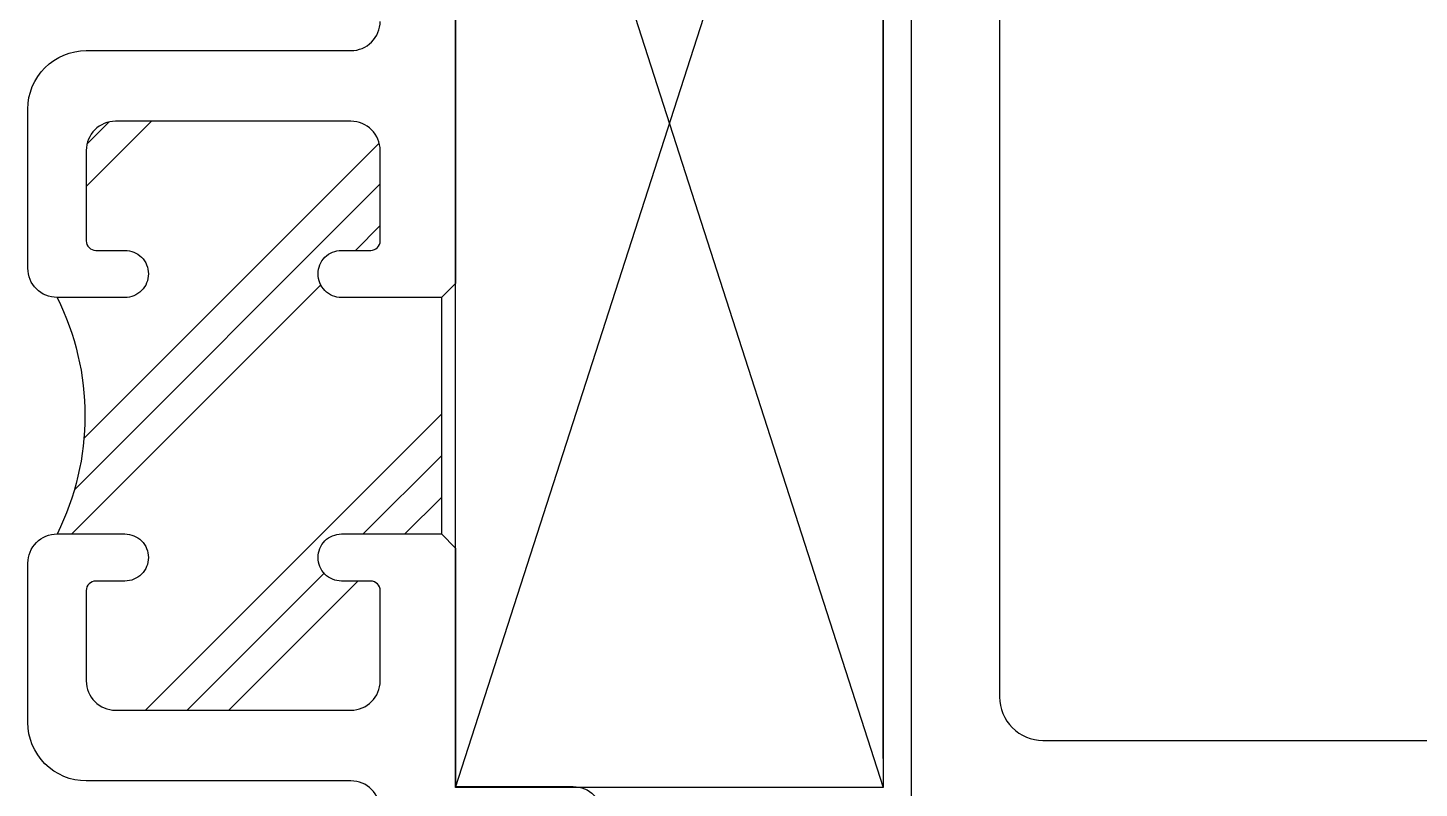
# Model space of a CAD drawing. Extents: x -8 to 56, y -99 to 66.
# Drawn here: x 15.213 to 16.69, y 45.932 to 46.739 of the extents above; entities that cross this region are included whole.
import ezdxf

# ---------------------------------------------------------------- set-up
doc = ezdxf.new("R2010")
doc.units = 0
doc.header["$MEASUREMENT"] = 0
doc.layers.get('0').update_dxf_attribs({"linetype": 'CONTINUOUS'})
for name, color, linetype in [('FRAME', 1, 'CONTINUOUS'), ('GLASS', 7, 'CONTINUOUS'), ('VENT', 5, 'CONTINUOUS')]:
    doc.layers.add(name, color=color, linetype=linetype)

# ---------------------------------------------------------------- blocks, each defined once
blk = doc.blocks.new('3005 Std Lock Stile')
blk.add_lwpolyline([(-2.909, 0.713), (-0.046, 0.713, -0.414214), (0, 0.667), (0, -0.667, -0.414214), (-0.046, -0.713), (-2.909, -0.713)], format="xyb")
blk.add_lwpolyline([(-0.14, 0.588, -0.414214), (-0.094, 0.542), (-0.094, -0.542, -0.414214), (-0.14, -0.588), (-1.754, -0.588, -0.414214), (-1.8, -0.542), (-1.8, 0.542, -0.414214), (-1.754, 0.588)], format="xyb", close=True)
blk = doc.blocks.new('3809 BLOCK FRAME')
h = blk.add_hatch()
h.set_pattern_fill('PLAST', color=256, angle=45, style=0)
h.set_pattern_definition([(45, (-4.25098, -6.643), (-0.176777, 0.176777), []), (45, (-4.27308, -6.6209), (-0.176777, 0.176777), []), (45, (-4.29517, -6.5988), (-0.176777, 0.176777), [])])
edge = h.paths.add_edge_path()
edge.add_arc((-0.937, 0.093), 0.031, 270, 360, ccw=False)
edge.add_line((-0.937, 0.062), (-1.033, 0.062))
edge.add_arc((-1.033, 0.072), 0.01, 180, 270, ccw=False)
edge.add_line((-1.043, 0.072), (-1.043, 0.103))
edge.add_arc((-1.068, 0.103), 0.025, 360, 450)
edge.add_arc((-1.068, 0.103), 0.025, 90, 180)
edge.add_line((-1.093, 0.103), (-1.093, 0.031))
edge.add_arc((-1.2185, -0.2208), 0.2814, 63.5092, 116.4908)
edge.add_line((-1.344, 0.031), (-1.344, 0.103))
edge.add_arc((-1.369, 0.103), 0.025, 0, 90)
edge.add_arc((-1.369, 0.103), 0.025, 90, 180)
edge.add_line((-1.394, 0.103), (-1.394, 0.072))
edge.add_arc((-1.404, 0.072), 0.01, 270, 360, ccw=False)
edge.add_line((-1.404, 0.062), (-1.5, 0.062))
edge.add_arc((-1.5, 0.093), 0.031, 180, 270, ccw=False)
edge.add_line((-1.531, 0.093), (-1.531, 0.343))
edge.add_arc((-1.5, 0.343), 0.031, 90, 180, ccw=False)
edge.add_line((-1.5, 0.374), (-1.404, 0.374))
edge.add_arc((-1.404, 0.364), 0.01, 0, 90, ccw=False)
edge.add_line((-1.394, 0.364), (-1.394, 0.333))
edge.add_arc((-1.369, 0.333), 0.025, 180, 270)
edge.add_arc((-1.369, 0.333), 0.025, 270, 360)
edge.add_line((-1.344, 0.333), (-1.344, 0.439))
edge.add_line((-1.344, 0.439), (-1.093, 0.439))
edge.add_line((-1.093, 0.439), (-1.093, 0.333))
edge.add_arc((-1.068, 0.333), 0.025, 180, 270)
edge.add_arc((-1.068, 0.333), 0.025, 270, 360)
edge.add_line((-1.043, 0.333), (-1.043, 0.364))
edge.add_arc((-1.033, 0.364), 0.01, 90, 180, ccw=False)
edge.add_line((-1.033, 0.374), (-0.937, 0.374))
edge.add_arc((-0.937, 0.343), 0.031, 0, 90, ccw=False)
edge.add_line((-0.906, 0.343), (-0.906, 0.093))
blk.add_line((-1.093, 0.439), (-1.344, 0.439))
for points in [[(-1.093, 0.439), (-1.093, 0.333, 0.414214), (-1.068, 0.308, 0.414214), (-1.043, 0.333), (-1.043, 0.364, -0.414214), (-1.033, 0.374), (-0.937, 0.374, -0.414214), (-0.906, 0.343), (-0.906, 0.093, -0.414214), (-0.937, 0.062), (-1.033, 0.062, -0.414214), (-1.043, 0.072), (-1.043, 0.103, 0.414214), (-1.068, 0.128), (-1.068, 0.128, 0.414214), (-1.093, 0.103), (-1.093, 0.031, 0.414214), (-1.062, 0), (-0.893, 0, 0.414214), (-0.831, 0.062), (-0.831, 0.343, -0.414214), (-0.8, 0.374)], [(-1.344, 0.439), (-1.344, 0.439), (-1.359, 0.454), (-1.612, 0.454), (-1.612, 0.579, 0.414214), (-1.643, 0.61), (-1.799, 0.61, 0.414214), (-1.83, 0.579, 0.414214), (-1.799, 0.548), (-1.674, 0.548), (-1.674, 0.454), (-4.425, 0.454)], [(-1.637, 0.374, -0.414214), (-1.606, 0.343), (-1.606, 0.062, 0.414214), (-1.544, 0), (-1.375, 0, 0.414214), (-1.344, 0.031), (-1.344, 0.103, 0.414214), (-1.369, 0.128, 0.414214), (-1.394, 0.103), (-1.394, 0.072, -0.414214), (-1.404, 0.062), (-1.5, 0.062, -0.414214), (-1.531, 0.093), (-1.531, 0.343, -0.414214), (-1.5, 0.374), (-1.404, 0.374, -0.414214), (-1.394, 0.364), (-1.394, 0.333, 0.414214), (-1.369, 0.308, 0.414214), (-1.344, 0.333), (-1.344, 0.439)]]:
    blk.add_lwpolyline(points, format="xyb")
blk.add_lwpolyline([(-0.185, 0.454), (-1.078, 0.454), (-1.093, 0.439)])
blk.add_arc((-1.2185, -0.2208), 0.2814, 63.5092, 116.4908)

msp = doc.modelspace()

# ---------------------------------------------------------------- linework, layer by layer
at = {"layer": 'GLASS'}
for p, q in [((15.6675, 45.9331), (15.6675, 47.3416)), ((15.6675, 47.3416), (16.1215, 45.9331)), ((15.6675, 45.9331), (16.1215, 47.3416)), ((16.1215, 47.3416), (16.1215, 45.9331)), ((16.1215, 45.9639), (16.1215, 47.3192)), ((16.1215, 45.9331), (15.6675, 45.9331))]:
    msp.add_line(p, q, dxfattribs=at)

# ---------------------------------------------------------------- block references
at = {"layer": 'FRAME', "xscale": -1, "rotation": 270}
msp.add_blockref('3809 BLOCK FRAME', (15.2135, 47.546), dxfattribs=at)
at = {"layer": 'VENT', "xscale": -1}
msp.add_blockref('3005 Std Lock Stile', (16.151, 46.571), dxfattribs=at)

doc.saveas('drawing.dxf')
